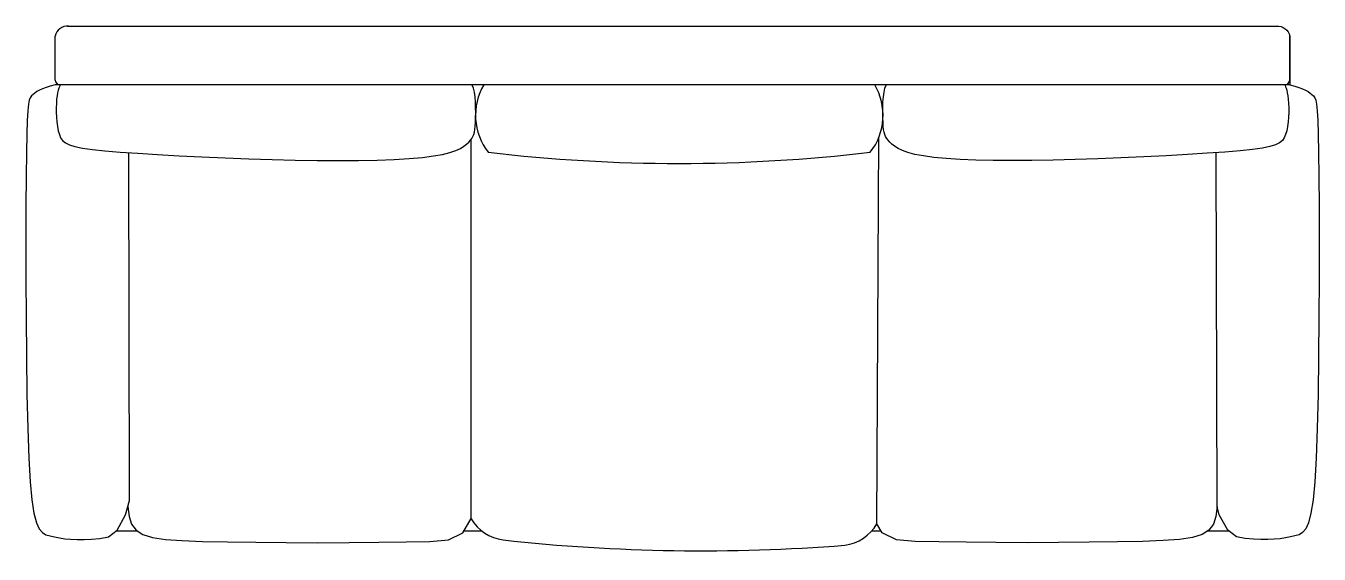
# Model space of a CAD drawing. Extents: x 1627 to 1838, y -1629 to -1543.
import ezdxf

# ---------------------------------------------------------------- set-up
doc = ezdxf.new("R2010")
doc.units = 0
doc.layers.get('0').update_dxf_attribs({"linetype": 'CONTINUOUS'})

# ---------------------------------------------------------------- blocks, each defined once
blk = doc.blocks.new('A$C575A698E')
at = {"color": 7}
for p, q in [((-37.41, 30.15), (-37.41, 92.18)), ((28.98, 29.28), (29.29, 92.5)), ((-93.32, 33.13), (-93.41, 89.99)), ((84.64, 32.14), (84.47, 89.99)), ((-95.51, 28.14), (-92.02, 28.14)), ((-38.59, 28.14), (-35.67, 28.14)), ((28.15, 28.14), (29.65, 28.14)), ((83.07, 28.14), (86.56, 28.14))]:
    blk.add_line(p, q, dxfattribs=at)
for points in [[(-103.32, 110.7, 0.351951), (-105.5, 109.06)], [(94.38, 110.7, -0.351951), (96.56, 109.06)]]:
    blk.add_lwpolyline(points, format="xyb", dxfattribs=at)
for points in [[(-103.46, 110.7), (94.51, 110.7)], [(96.56, 109.06), (96.56, 101.09), (-105.5, 101.09)], [(-105.5, 101.87), (-105.5, 109.06)], [(96.56, 101.87), (96.56, 109.06)], [(-105.5, 101.09), (-106.29, 100.87), (-106.97, 100.64), (-107.56, 100.42), (-108.05, 100.2), (-108.47, 99.97), (-108.82, 99.74), (-109.11, 99.5), (-109.36, 99.26), (-109.56, 98.98), (-109.73, 98.57), (-109.87, 97.9), (-109.98, 96.83), (-110.07, 95.25), (-110.14, 93.02), (-110.2, 90.01), (-110.24, 86.11), (-110.27, 81.24), (-110.28, 75.6), (-110.28, 69.45), (-110.25, 63.05), (-110.19, 56.65), (-110.1, 50.51), (-109.97, 44.89), (-109.79, 40.05), (-109.56, 36.17), (-109.28, 33.21), (-108.95, 31.03), (-108.55, 29.49), (-108.1, 28.48), (-107.58, 27.87), (-106.99, 27.53), (-106.33, 27.32), (-105.61, 27.15), (-104.8, 27), (-103.92, 26.87), (-102.96, 26.78), (-101.91, 26.73), (-100.76, 26.73), (-99.53, 26.78), (-98.2, 26.9), (-96.78, 27.2), (-95.34, 28.26), (-93.95, 30.79), (-93.32, 33.13)], [(-104.65, 101.09), (-104.67, 101.06), (-104.72, 100.95), (-104.79, 100.78), (-104.88, 100.52), (-104.98, 100.19), (-105.08, 99.79), (-105.17, 99.3), (-105.24, 98.72), (-105.29, 98.07), (-105.31, 97.35), (-105.3, 96.59), (-105.27, 95.81), (-105.2, 95.04), (-105.1, 94.29), (-104.97, 93.59), (-104.8, 92.97), (-104.59, 92.43), (-104.28, 91.98), (-103.82, 91.6), (-103.16, 91.27), (-102.24, 90.99), (-101, 90.75), (-99.39, 90.52), (-97.36, 90.31), (-94.86, 90.1), (-91.96, 89.89), (-88.72, 89.68), (-85.21, 89.48), (-81.51, 89.3), (-77.69, 89.14), (-73.82, 88.99), (-69.97, 88.88), (-66.22, 88.79), (-62.59, 88.73), (-59.13, 88.71), (-55.86, 88.73), (-52.82, 88.78), (-50.04, 88.88), (-47.56, 89.02), (-45.4, 89.21), (-43.59, 89.45), (-42.1, 89.72), (-40.89, 90.03), (-39.93, 90.36), (-39.18, 90.7), (-38.61, 91.05), (-38.16, 91.39), (-37.82, 91.71), (-37.54, 92.01), (-37.32, 92.31), (-37.14, 92.62), (-37, 92.95), (-36.89, 93.34), (-36.82, 93.79), (-36.76, 94.32), (-36.72, 94.95), (-36.69, 95.7), (-36.67, 96.52), (-36.68, 97.4), (-36.71, 98.27), (-36.77, 99.11), (-36.88, 99.88), (-37.03, 100.54), (-37.23, 101.05)], [(95.71, 101.09), (95.73, 101.06), (95.78, 100.95), (95.85, 100.78), (95.94, 100.52), (96.04, 100.19), (96.13, 99.79), (96.22, 99.3), (96.29, 98.72), (96.34, 98.07), (96.36, 97.35), (96.36, 96.59), (96.32, 95.81), (96.26, 95.04), (96.16, 94.29), (96.03, 93.59), (95.86, 92.97), (95.64, 92.43), (95.33, 91.98), (94.88, 91.6), (94.21, 91.27), (93.29, 90.99), (92.06, 90.75), (90.45, 90.52), (88.41, 90.31), (85.92, 90.1), (83.02, 89.89), (79.79, 89.68), (76.31, 89.48), (72.65, 89.3), (68.9, 89.14), (65.12, 88.99), (61.4, 88.88), (57.8, 88.79), (54.35, 88.73), (51.08, 88.71), (48.02, 88.73), (45.19, 88.78), (42.6, 88.88), (40.3, 89.02), (38.29, 89.21), (36.6, 89.45), (35.2, 89.72), (34.06, 90.03), (33.15, 90.36), (32.43, 90.7), (31.86, 91.05), (31.43, 91.39), (31.08, 91.71), (30.81, 92.01), (30.58, 92.31), (30.4, 92.62), (30.26, 92.95), (30.16, 93.34), (30.08, 93.79), (30.02, 94.32), (29.98, 94.95), (29.95, 95.7), (29.94, 96.52), (29.94, 97.4), (29.97, 98.27), (30.04, 99.11), (30.14, 99.88), (30.29, 100.54), (30.49, 101.05)], [(96.56, 101.09), (97.35, 100.87), (98.03, 100.64), (98.61, 100.42), (99.11, 100.2), (99.53, 99.97), (99.88, 99.74), (100.17, 99.5), (100.41, 99.26), (100.62, 98.98), (100.79, 98.57), (100.93, 97.9), (101.04, 96.83), (101.13, 95.25), (101.2, 93.02), (101.25, 90.01), (101.29, 86.11), (101.32, 81.24), (101.34, 75.6), (101.33, 69.45), (101.31, 63.05), (101.25, 56.65), (101.16, 50.51), (101.03, 44.89), (100.85, 40.05), (100.62, 36.17), (100.34, 33.21), (100, 31.03), (99.61, 29.49), (99.15, 28.48), (98.63, 27.87), (98.05, 27.53), (97.39, 27.32), (96.66, 27.15), (95.86, 27), (94.98, 26.87), (94.01, 26.78), (92.96, 26.73), (91.82, 26.73), (90.59, 26.78), (89.25, 26.9), (87.83, 27.2), (86.39, 28.26), (85, 30.79), (84.64, 32.14)], [(-93.58, 32.14), (-93.4, 30.51), (-92.97, 29.24), (-92.24, 28.28), (-91.12, 27.57), (-89.55, 27.09), (-87.45, 26.76), (-84.75, 26.56), (-81.37, 26.44), (-77.29, 26.34), (-72.65, 26.28), (-67.66, 26.24), (-62.51, 26.22), (-57.39, 26.24), (-52.5, 26.28), (-48.04, 26.34), (-44.19, 26.44), (-41.11, 26.7), (-38.77, 27.84), (-37.41, 30.15)], [(84.64, 32.14), (84.45, 30.51), (84.03, 29.24), (83.29, 28.28), (82.18, 27.57), (80.6, 27.09), (78.5, 26.76), (75.8, 26.56), (72.42, 26.44), (68.34, 26.34), (63.71, 26.28), (58.72, 26.24), (53.57, 26.22), (48.45, 26.24), (43.56, 26.28), (39.09, 26.34), (35.25, 26.44), (32.17, 26.7), (29.82, 27.84), (28.98, 29.28)]]:
    blk.add_lwpolyline(points, dxfattribs=at)
for centre, radius, start, end in [((-104.62, 101.98), 0.889, 187.3549, 267.8922), ((95.67, 101.98), 0.889, 272.1078, 352.6451), ((-26.9, 96.1), 9.81, 149.3922, 218.0575), ((20.17, 96.1), 9.81, 321.9425, 30.6078), ((-3.37, 355.74), 267.51, 263.2896, 276.7104), ((-31.26, 33.72), 7.11, 210.1907, 262.5592), ((22.83, 32.86), 7.11, 277.4408, 329.8093), ((0.41, 325.75), 300.86, 263.7799, 274.4488)]:
    blk.add_arc(centre, radius, start, end, dxfattribs=at)

msp = doc.modelspace()

# ---------------------------------------------------------------- block references
at = {"color": 7}
msp.add_blockref('A$C575A698E', (1736.96, -1653.23), dxfattribs=at)

doc.saveas('drawing.dxf')
